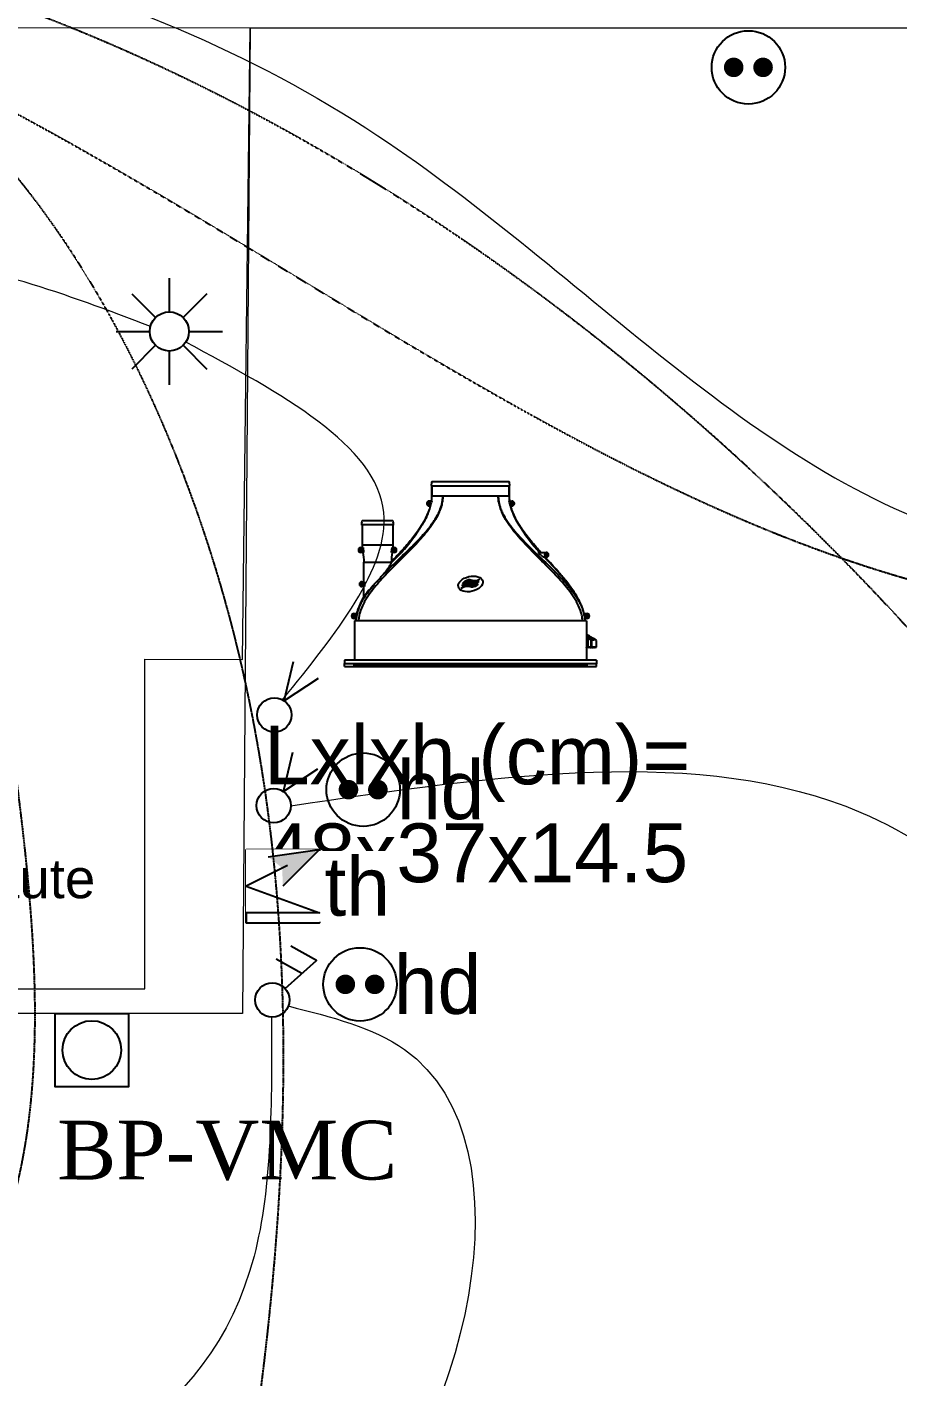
# Model space of a CAD drawing. Header units: millimetres. Extents: x 454430 to 532383, y -370512 to -310890.
# Drawn here: x 471486 to 473266, y -365059 to -362300 of the extents above; entities that cross this region are included whole.
import ezdxf
from ezdxf import colors
from ezdxf.entities.mleader import LeaderData, LeaderLine
from ezdxf.math import Vec2, Vec3

# ---------------------------------------------------------------- set-up
doc = ezdxf.new("R2010")
doc.units = ezdxf.units.MM
doc.set_wipeout_variables(frame=1)
doc.linetypes.add('prlm_ef', pattern=[0.165, 0.1, -0.065])
for name, color, linetype in [('_GAZELEC-EAU CHAUDE', 1, 'Continuous'), ('prlm-CHAUFF', 30, 'Continuous'), ('prlm-EAU-EF', 161, 'Continuous'), ('prlm-ELEC-CFA', 181, 'Continuous'), ('prlm-ELEC-CFO', 201, 'Continuous'), ('prlm-VMC', 93, 'Continuous')]:
    doc.layers.add(name, color=color, linetype=linetype)
doc.layers.add('_GAZELEC-RESERVATION', color=1, linetype='Continuous', lineweight=18)
doc.layers.add('_GAZELEC-RESERVATION 2', color=132, linetype='Continuous', lineweight=18)
doc.layers.add('prlm-xpoly', color=7, linetype='Continuous', plot=False)
doc.styles.add('prlm-elec-cfa', font='comic.ttf', dxfattribs={"height": 12})
doc.styles.add('prlm-elec-cfo', font='comic.ttf', dxfattribs={"height": 12})
doc.styles.add('prlm-vmc', font='pala.ttf', dxfattribs={"height": 14})
doc.styles.get("Standard").update_dxf_attribs({"font": 'arial.ttf'})

# ---------------------------------------------------------------- blocks, each defined once
blk = doc.blocks.new('xi.PC')
at = {"color": 0, "lineweight": 5}
blk.add_wipeout([(-7.5, -7.5), (7.5, -7.5), (7.5, 7.5), (-7.5, 7.5)], dxfattribs=at).dxf.layer = 'prlm-ELEC-CFO'
at = {"layer": 'prlm-ELEC-CFO', "color": 0, "linetype": 'ByBlock', "lineweight": 5, "const_width": 2}
for points in [[(-4, 0, 1), (-2, 0, 1)], [(2, 0, 1), (4, 0, 1)]]:
    blk.add_lwpolyline(points, format="xyb", close=True, dxfattribs=at)
at = {"layer": 'prlm-ELEC-CFO', "color": 0, "linetype": 'ByBlock', "lineweight": -2}
blk.add_circle((0, 0), 7.5, dxfattribs=at)
blk = doc.blocks.new('xi.PCHD')
at = {"color": 0, "lineweight": 5}
blk.add_wipeout([(-7.5, -7.5), (7.5, -7.5), (7.5, 7.5), (-7.5, 7.5)], dxfattribs=at).dxf.layer = 'prlm-ELEC-CFO'
at = {"layer": 'prlm-ELEC-CFO', "color": 0, "linetype": 'ByBlock', "lineweight": 5, "const_width": 2}
for points in [[(-4, 0, 1), (-2, 0, 1)], [(2, 0, 1), (4, 0, 1)]]:
    blk.add_lwpolyline(points, format="xyb", close=True, dxfattribs=at)
at = {"layer": 'prlm-ELEC-CFO', "color": 0, "linetype": 'ByBlock', "lineweight": -2}
blk.add_circle((0, 0), 7.5, dxfattribs=at)
blk = doc.blocks.new('xi.DA')
at = {"layer": 'prlm-ELEC-CFO', "color": 0}
for points in [[(0.61, -1.67), (7.04, 4.05), (1.81, 7.01)], [(4.05, 1.39), (-1.17, 4.34)]]:
    blk.add_lwpolyline(points, dxfattribs=at)
blk.add_circle((-2, -4), 3.5, dxfattribs=at)
blk = doc.blocks.new('xi.VV')
at = {"layer": 'prlm-ELEC-CFO', "color": 0}
blk.add_lwpolyline([(6.95, 3.42), (0.01, -1.13), (1.91, 6.95)], dxfattribs=at)
blk.add_circle((-2, -4), 3.5, dxfattribs=at)
blk = doc.blocks.new('xi.SPOT')
at = {"color": 0, "lineweight": 5}
blk.add_wipeout([(-4, 0), (-2.83, -2.83), (0, -4), (2.83, -2.83), (4, 0), (2.83, 2.83), (0, 4), (-2.83, 2.83)], dxfattribs=at).dxf.layer = 'prlm-ELEC-CFO'
at = {"layer": 'prlm-ELEC-CFO', "color": 0, "linetype": 'ByBlock', "lineweight": -2, "flags": 128}
for points in [[(0, 10.88), (0, 4)], [(-7.69, 7.69), (-2.83, 2.83)], [(7.69, 7.69), (2.83, 2.83)], [(-10.88, 0), (-4, 0)], [(4, 0), (10.88, 0)], [(-2.83, -2.83), (-7.69, -7.69)], [(0, -4), (0, -10.88)], [(2.83, -2.83), (7.69, -7.69)]]:
    blk.add_lwpolyline(points, dxfattribs=at)
at = {"layer": 'prlm-ELEC-CFO', "color": 0, "linetype": 'ByBlock', "lineweight": -2}
blk.add_circle((0, 0), 4, dxfattribs=at)
blk = doc.blocks.new('xi.twintop')
at = {"layer": 'prlm-CHAUFF', "ltscale": 50}
for p, q in [((-7.9, 36.5), (7.9, 36.5)), ((-8, 35.6), (8, 35.6)), ((-7.9, 35.6), (-7.9, 33.5)), ((-7.9, 33.5), (-7.9, 35.6)), ((-5.67, 33.5), (-7.9, 33.5)), ((5.67, 33.5), (-5.67, 33.5)), ((7.9, 33.5), (5.67, 33.5)), ((7.9, 35.6), (7.9, 33.5)), ((7.9, 33.5), (7.9, 35.6)), ((-8.61, 31.95), (-8.61, 32.05)), ((-8.61, 32.05), (-8.51, 32.05)), ((-8.51, 31.95), (-8.61, 31.95)), ((-8.51, 32.16), (-8.41, 32.16)), ((-8.51, 32.05), (-8.51, 32.16)), ((-8.51, 31.84), (-8.51, 31.95)), ((-8.41, 31.84), (-8.51, 31.84)), ((-7.9, 32.5), (-8.46, 32.5)), ((-8.46, 31.5), (-8.16, 31.5)), ((-8.41, 32.16), (-8.41, 32.05)), ((-8.41, 32.05), (-8.3, 32.05)), ((-8.3, 31.95), (-8.41, 31.95)), ((-8.41, 31.95), (-8.41, 31.84)), ((-8.3, 32.05), (-8.3, 31.95)), ((-8.16, 31.5), (-7.95, 32.18)), ((-7.9, 32.5), (-7.95, 32.18)), ((7.95, 32.18), (7.9, 32.5)), ((7.9, 32.5), (8.46, 32.5)), ((8.16, 31.5), (7.95, 32.18)), ((8.46, 31.5), (8.16, 31.5)), ((8.3, 31.95), (8.3, 32.05)), ((8.3, 32.05), (8.41, 32.05)), ((8.41, 31.95), (8.3, 31.95)), ((8.41, 32.16), (8.51, 32.16)), ((8.41, 32.05), (8.41, 32.16)), ((8.41, 31.84), (8.41, 31.95)), ((8.51, 31.84), (8.41, 31.84)), ((8.51, 32.16), (8.51, 32.05)), ((8.51, 32.05), (8.61, 32.05)), ((8.61, 31.95), (8.51, 31.95)), ((8.51, 31.95), (8.51, 31.84)), ((8.61, 32.05), (8.61, 31.95)), ((-15.75, 27.6), (-22.25, 27.6)), ((-22.15, 28.5), (-15.85, 28.5)), ((-22.15, 27.6), (-22.15, 23.5)), ((-22.15, 27.6), (-22.15, 23.5)), ((-15.85, 27.6), (-15.85, 23.5)), ((-15.85, 27.6), (-15.85, 23.5)), ((-9.41, 28.48), (-9.41, 28.48)), ((9.12, 29.02), (9.09, 29.02)), ((9.41, 28.48), (9.38, 28.48)), ((-22.56, 22.55), (-22.45, 22.55)), ((-22.56, 22.45), (-22.56, 22.55)), ((-22.45, 22.45), (-22.56, 22.45)), ((-22.45, 22.66), (-22.35, 22.66)), ((-22.45, 22.55), (-22.45, 22.66)), ((-22.45, 22.34), (-22.45, 22.45)), ((-22.35, 22.34), (-22.45, 22.34)), ((-22.4, 23), (-21.97, 23)), ((-22.35, 22.66), (-22.35, 22.55)), ((-22.35, 22.55), (-22.24, 22.55)), ((-22.24, 22.45), (-22.35, 22.45)), ((-22.35, 22.45), (-22.35, 22.34)), ((-22.24, 22.55), (-22.24, 22.45)), ((-15.85, 23.5), (-22.15, 23.5)), ((-21.97, 23), (-21.85, 22.06)), ((-16.15, 22.06), (-16.03, 23)), ((-16.03, 23), (-15.6, 23)), ((-15.76, 22.45), (-15.76, 22.55)), ((-15.76, 22.55), (-15.65, 22.55)), ((-15.65, 22.45), (-15.76, 22.45)), ((-15.65, 22.66), (-15.55, 22.66)), ((-15.65, 22.55), (-15.65, 22.66)), ((-15.65, 22.34), (-15.65, 22.45)), ((-15.55, 22.34), (-15.65, 22.34)), ((-15.55, 22.66), (-15.55, 22.55)), ((-15.55, 22.55), (-15.44, 22.55)), ((-15.55, 22.45), (-15.55, 22.34)), ((-15.44, 22.45), (-15.55, 22.45)), ((-15.44, 22.55), (-15.44, 22.45)), ((-21.85, 22), (-22.4, 22)), ((-21.85, 22.06), (-21.85, 22)), ((-21.8, 20), (-16.2, 20)), ((-21.8, 16), (-21.8, 20)), ((-21.8, 16), (-21.8, 20)), ((-16.2, 19.84), (-14.13, 22)), ((-14.13, 22), (-16.2, 19.84)), ((-16.2, 19.84), (-16.2, 20)), ((-16.2, 19.84), (-16.2, 20)), ((-16.15, 22), (-16.15, 22.06)), ((-15.6, 22), (-16.15, 22)), ((14.83, 21), (13.83, 22)), ((13.83, 22), (15.44, 22)), ((15.44, 21), (14.83, 21)), ((15.28, 21.45), (15.28, 21.55)), ((15.28, 21.55), (15.39, 21.55)), ((15.39, 21.45), (15.28, 21.45)), ((15.39, 21.66), (15.49, 21.66)), ((15.39, 21.55), (15.39, 21.66)), ((15.39, 21.34), (15.39, 21.45)), ((15.49, 21.34), (15.39, 21.34)), ((15.49, 21.66), (15.49, 21.55)), ((15.49, 21.55), (15.6, 21.55)), ((15.49, 21.45), (15.49, 21.34)), ((15.6, 21.45), (15.49, 21.45)), ((15.6, 21.55), (15.6, 21.45)), ((-22.36, 15.45), (-22.36, 15.55)), ((-22.36, 15.55), (-22.25, 15.55)), ((-22.25, 15.45), (-22.36, 15.45)), ((-22.25, 15.66), (-22.15, 15.66)), ((-22.25, 15.55), (-22.25, 15.66)), ((-22.25, 15.34), (-22.25, 15.45)), ((-22.15, 15.34), (-22.25, 15.34)), ((-22.2, 16), (-21.65, 16)), ((-21.65, 15), (-22.2, 15)), ((-22.15, 15.66), (-22.15, 15.55)), ((-22.15, 15.55), (-22.04, 15.55)), ((-22.15, 15.45), (-22.15, 15.34)), ((-22.04, 15.45), (-22.15, 15.45)), ((-22.04, 15.55), (-22.04, 15.45)), ((-21.8, 12.88), (-21.8, 15)), ((-21.8, 12.88), (-21.8, 15)), ((-21.65, 16), (-21.65, 15)), ((-23.96, 8.95), (-23.96, 9.05)), ((-23.96, 9.05), (-23.85, 9.05)), ((-23.85, 8.95), (-23.96, 8.95)), ((-23.85, 9.16), (-23.75, 9.16)), ((-23.85, 9.05), (-23.85, 9.16)), ((-23.85, 8.84), (-23.85, 8.95)), ((-23.75, 8.84), (-23.85, 8.84)), ((-23.8, 9.5), (-23.19, 9.5)), ((-23.36, 8.5), (-23.8, 8.5)), ((-23.75, 9.16), (-23.75, 9.05)), ((-23.75, 9.05), (-23.64, 9.05)), ((-23.75, 8.95), (-23.75, 8.84)), ((-23.64, 8.95), (-23.75, 8.95)), ((-23.64, 9.05), (-23.64, 8.95)), ((-23.36, 8.42), (-23.36, 8.5)), ((23.19, 9.5), (23.8, 9.5)), ((23.36, 8.42), (23.36, 8.5)), ((23.8, 8.5), (23.36, 8.5)), ((23.64, 8.95), (23.64, 9.05)), ((23.64, 9.05), (23.75, 9.05)), ((23.75, 8.95), (23.64, 8.95)), ((23.75, 9.16), (23.85, 9.16)), ((23.75, 9.05), (23.75, 9.16)), ((23.75, 8.84), (23.75, 8.95)), ((23.85, 8.84), (23.75, 8.84)), ((23.85, 9.16), (23.85, 9.05)), ((23.85, 9.05), (23.96, 9.05)), ((23.85, 8.95), (23.85, 8.84)), ((23.96, 8.95), (23.85, 8.95)), ((23.96, 9.05), (23.96, 8.95)), ((23.7, 8), (-23.7, 8)), ((-23.7, 8), (-23.7, 0)), ((23.7, 8), (23.7, 0)), ((24.18, 4.47), (23.7, 4.81)), ((24.06, 4.42), (23.7, 4.66)), ((24.06, 2.6), (24.06, 4.42)), ((24.64, 4.04), (24.06, 4.42)), ((24.2, 4.46), (24.18, 4.47)), ((24.54, 4.24), (24.2, 4.46)), ((24.35, 4.85), (24.33, 4.89)), ((24.35, 4.36), (24.35, 4.85)), ((24.35, 4.85), (24.36, 4.85)), ((24.41, 4.79), (24.43, 4.83)), ((24.41, 4.79), (24.41, 4.32)), ((25.01, 4.43), (24.41, 4.79)), ((24.43, 4.83), (25.04, 4.47)), ((24.64, 4.04), (24.72, 4.01)), ((24.64, 2.6), (24.64, 4.04)), ((24.72, 4.01), (24.72, 2.65)), ((25.04, 4.47), (25.01, 4.43)), ((25.01, 4.25), (25.01, 4.43)), ((25.02, 4.42), (25.01, 4.43)), ((25.06, 4.46), (25.02, 4.42)), ((25.02, 4.42), (25.02, 4.25)), ((25.28, 4.25), (25.02, 4.42)), ((25.04, 4.47), (25.06, 4.46)), ((25.06, 4.46), (25.39, 4.24)), ((25.71, 2.65), (25.71, 4.01)), ((-25.75, 0), (-25.75, -0.73)), ((25.75, 0), (-25.75, 0)), ((23.7, 2.6), (24.06, 2.6)), ((23.7, 2.57), (23.73, 2.6)), ((23.79, 2.6), (23.88, 2.51)), ((23.88, 2.51), (23.97, 2.6)), ((24.04, 2.6), (24.13, 2.51)), ((24.64, 2.6), (24.06, 2.6)), ((24.13, 2.51), (24.22, 2.6)), ((24.18, 2.56), (24.24, 2.51)), ((24.24, 2.51), (24.3, 2.58)), ((24.28, 2.6), (24.37, 2.51)), ((24.37, 2.51), (24.46, 2.6)), ((24.42, 2.57), (24.48, 2.51)), ((24.48, 2.51), (24.56, 2.58)), ((24.54, 2.6), (24.63, 2.51)), ((24.63, 2.51), (24.72, 2.6)), ((24.72, 2.65), (24.64, 2.6)), ((24.64, 2.6), (24.64, 2.6)), ((25.66, 2.6), (24.64, 2.6)), ((24.7, 2.58), (24.77, 2.51)), ((24.72, 2.65), (25.71, 2.65)), ((24.73, 2.6), (24.82, 2.51)), ((24.77, 2.51), (24.79, 2.53)), ((24.82, 2.51), (24.91, 2.6)), ((24.9, 2.59), (24.98, 2.51)), ((24.98, 2.51), (25.07, 2.6)), ((25.02, 2.54), (25.05, 2.51)), ((25.05, 2.51), (25.09, 2.55)), ((25.06, 2.58), (25.13, 2.51)), ((25.13, 2.51), (25.22, 2.6)), ((25.19, 2.57), (25.25, 2.51)), ((25.25, 2.51), (25.34, 2.6)), ((25.27, 2.53), (25.29, 2.51)), ((25.29, 2.51), (25.32, 2.54)), ((25.31, 2.56), (25.36, 2.51)), ((25.36, 2.51), (25.45, 2.6)), ((25.4, 2.55), (25.44, 2.51)), ((25.44, 2.51), (25.53, 2.6)), ((25.48, 2.54), (25.51, 2.51)), ((25.51, 2.51), (25.6, 2.6)), ((25.53, 2.53), (25.55, 2.51)), ((25.55, 2.51), (25.64, 2.6)), ((25.71, 2.65), (25.66, 2.6)), ((25.66, 2.6), (25.66, 2.6)), ((25.75, 0), (25.75, -0.73)), ((-25.75, -0.81), (-25.75, -0.73)), ((-25.75, -0.73), (25.75, -0.73)), ((-25.75, -1.3), (-25.75, -0.81)), ((25.75, -0.81), (-25.75, -0.81)), ((-25.75, -1.3), (25.75, -1.3)), ((23.75, -0.99), (-23.75, -0.99)), ((-23.75, -1.06), (-23.75, -0.99)), ((-23.55, -0.99), (-23.75, -1.06)), ((-23.75, -1.06), (23.75, -1.06)), ((23.75, -1.11), (-23.75, -1.11)), ((-23.75, -1.16), (-23.75, -1.11)), ((-23.59, -1.11), (-23.75, -1.16)), ((-23.75, -1.16), (23.75, -1.16)), ((23.75, -1.2), (-23.75, -1.2)), ((-23.75, -1.23), (-23.75, -1.2)), ((-23.64, -1.2), (-23.75, -1.23)), ((-23.75, -1.23), (23.75, -1.23)), ((23.75, -1.26), (-23.75, -1.26)), ((-23.75, -1.28), (-23.75, -1.26)), ((-23.68, -1.26), (-23.75, -1.28)), ((-23.75, -1.28), (23.75, -1.28)), ((23.75, -1.29), (-23.75, -1.29)), ((-23.75, -1.3), (-23.75, -1.29)), ((-23.73, -1.29), (-23.75, -1.3)), ((-23.75, -1.3), (23.75, -1.3)), ((23.75, -1.06), (23.55, -0.99)), ((23.75, -1.16), (23.59, -1.11)), ((23.75, -1.23), (23.64, -1.2)), ((23.75, -1.28), (23.68, -1.26)), ((23.75, -1.3), (23.73, -1.29)), ((23.75, -0.99), (23.75, -1.06)), ((23.75, -1.11), (23.75, -1.16)), ((23.75, -1.2), (23.75, -1.23)), ((23.75, -1.26), (23.75, -1.28)), ((23.75, -1.29), (23.75, -1.3)), ((25.75, -0.73), (25.75, -0.81)), ((25.75, -1.3), (25.75, -0.81))]:
    blk.add_line(p, q, dxfattribs=at)
for centre, radius in [((-8.46, 32), 0.3), ((-8.46, 32), 0.25), ((8.46, 32), 0.3), ((8.46, 32), 0.25), ((-22.4, 22.5), 0.3), ((-22.4, 22.5), 0.25), ((-15.6, 22.5), 0.3), ((-15.6, 22.5), 0.25), ((15.44, 21.5), 0.3), ((15.44, 21.5), 0.25), ((-22.2, 15.5), 0.3), ((-22.2, 15.5), 0.25), ((-23.8, 9), 0.3), ((-23.8, 9), 0.25), ((23.8, 9), 0.3), ((23.8, 9), 0.25)]:
    blk.add_circle(centre, radius, dxfattribs=at)
for centre, radius, start, end in [((-6.01, 35.83), 2, 160.5755, 186.7441), ((-6.01, 35.83), 2, 160.5755, 186.7441), ((6.01, 35.83), 2, 353.2559, 19.4245), ((6.01, 35.83), 2, 353.2559, 19.4245), ((-15.67, 33.51), 7.77, 352.5456, 359.9423), ((-15.72, 33.51), 7.82, 352.5763, 359.9264), ((-15.07, 33.49), 7.17, 353.9053, 0.1157), ((15.11, 33.49), 7.25, 179.9215, 187.8382), ((15.67, 33.51), 7.77, 180.0577, 187.4544), ((15.72, 33.51), 7.82, 180.0736, 187.4237), ((-19.51, 34.47), 11.74, 332.3321, 345.441), ((-19.16, 34.32), 11.35, 332.1374, 345.6929), ((-8.46, 32), 0.5, 90, 270), ((-15.07, 33.49), 7.17, 352.0923, 353.5448), ((21.1, 34.98), 13.43, 192.9954, 216.0824), ((19.16, 34.32), 11.35, 194.4106, 207.8626), ((8.46, 32), 0.5, 270, 90), ((-20.26, 27.83), 2, 160.5755, 186.7441), ((-20.26, 27.83), 2, 160.5755, 186.7441), ((-17.74, 27.83), 2, 353.2559, 19.4245), ((-17.74, 27.83), 2, 353.2559, 19.4245), ((-43.13, 48.06), 39, 319.3887, 329.86), ((-43.13, 48.06), 39, 319.3887, 329.8601), ((-26.92, 38.17), 20.01, 331.0483, 332.7983), ((-26.92, 38.17), 20.01, 331.0482, 332.7982), ((26.92, 38.17), 20.01, 207.2018, 208.9518), ((43.13, 48.06), 39, 210.1399, 220.6113), ((43.13, 48.06), 39, 212.5506, 220.6113), ((-22.4, 22.5), 0.5, 90, 270), ((-15.6, 22.5), 0.5, 270, 90), ((-22.51, 30.1), 11.66, 315.9701, 320.4245), ((-22.76, 30.33), 11.99, 316.0326, 320.3619), ((22.51, 30.1), 11.66, 219.5755, 224.0299), ((22.76, 30.33), 11.99, 219.6381, 223.9674), ((15.44, 21.5), 0.5, 270, 90), ((-44.74, 40.05), 35.1, 315.7111, 319.5265), ((-22.2, 15.5), 0.5, 90, 270), ((-2.48, -0.77), 23.65, 136.4099, 144.7501), ((-23.8, 9), 0.5, 90, 270), ((-11.41, 6.64), 12.12, 163.7263, 166.3852), ((23.8, 9), 0.5, 270, 90), ((17.64, -7.23), 13.85, 61.9182, 64.0515), ((17.76, -6.88), 13.43, 62.115, 63.7632), ((18.29, -6.04), 12.5, 61.3177, 61.5903), ((24.75, 5.45), 0.703, 233.033, 242.9325), ((24.72, 5.11), 0.448, 214.6713, 225.4982), ((25.88, 4.92), 0.836, 234.1326, 239.2425), ((18.29, -6.04), 12.5, 53.7494, 55.0637)]:
    blk.add_arc(centre, radius, start, end, dxfattribs=at)
blk.add_ellipse((0, 15.55), major_axis=(2.49, 0.57), ratio=0.600775, dxfattribs=at)
for points, knots in [([(-5.67, 33.5), (-5.67, 33.33), (-5.68, 33.16), (-5.7, 32.82), (-5.72, 32.65), (-5.8, 32.15), (-5.87, 31.82), (-6.05, 31.16), (-6.16, 30.84), (-6.41, 30.21), (-6.55, 29.9), (-7, 29), (-7.34, 28.43), (-8.08, 27.34), (-8.47, 26.81), (-9.69, 25.27), (-10.57, 24.3), (-12.38, 22.39), (-13.32, 21.46), (-15.19, 19.6), (-16.12, 18.67), (-17.95, 16.77), (-18.84, 15.8), (-20.08, 14.27), (-20.47, 13.75), (-21.03, 12.94), (-21.21, 12.66), (-21.55, 12.09), (-21.72, 11.8), (-22.17, 10.91), (-22.43, 10.31), (-22.7, 9.36), (-22.77, 9.03), (-22.86, 8.47), (-22.88, 8.24), (-22.89, 8)], [0, 0, 0, 0, 0.015625, 0.015625, 0.03125, 0.03125, 0.0625, 0.0625, 0.09375, 0.09375, 0.125, 0.125, 0.1875, 0.1875, 0.25, 0.25, 0.375, 0.375, 0.5, 0.5, 0.625, 0.625, 0.75, 0.75, 0.8125, 0.8125, 0.84375, 0.84375, 0.875, 0.875, 0.9375, 0.9375, 0.96875, 0.96875, 0.9907189, 0.9907189, 0.9907189, 0.9907189]), ([(-18.04, 17.26), (-16.85, 18.51), (-15.59, 19.7), (-13.1, 22.1), (-11.85, 23.3), (-10.07, 25.17), (-9.49, 25.81), (-8.39, 27.13), (-7.87, 27.82), (-7.16, 28.91), (-6.93, 29.29), (-6.52, 30.07), (-6.33, 30.48), (-6.02, 31.31), (-5.89, 31.74), (-5.76, 32.39), (-5.73, 32.61), (-5.69, 32.95), (-5.69, 33.06), (-5.67, 33.28), (-5.67, 33.39), (-5.67, 33.5)], [0, 0, 0, 0, 0.25, 0.25, 0.5, 0.5, 0.625, 0.625, 0.75, 0.75, 0.8125, 0.8125, 0.875, 0.875, 0.9375, 0.9375, 0.96875, 0.96875, 0.984375, 0.984375, 1, 1, 1, 1]), ([(5.67, 33.5), (5.67, 33.33), (5.68, 33.16), (5.71, 32.81), (5.73, 32.64), (5.81, 32.14), (5.88, 31.8), (6.08, 31.14), (6.2, 30.82), (6.47, 30.19), (6.62, 29.88), (7.1, 28.98), (7.46, 28.42), (8.23, 27.34), (8.65, 26.82), (9.93, 25.3), (10.84, 24.34), (12.72, 22.46), (13.69, 21.54), (15.61, 19.69), (16.57, 18.77), (18.43, 16.87), (19.34, 15.9), (20.59, 14.36), (20.99, 13.83), (21.55, 13), (21.73, 12.72), (22.07, 12.15), (22.24, 11.85), (22.69, 10.95), (22.94, 10.33), (23.21, 9.37), (23.28, 9.05), (23.36, 8.48), (23.38, 8.24), (23.39, 8)], [0, 0, 0, 0, 0.015625, 0.015625, 0.03125, 0.03125, 0.0625, 0.0625, 0.09375, 0.09375, 0.125, 0.125, 0.1875, 0.1875, 0.25, 0.25, 0.375, 0.375, 0.5, 0.5, 0.625, 0.625, 0.75, 0.75, 0.8125, 0.8125, 0.84375, 0.84375, 0.875, 0.875, 0.9375, 0.9375, 0.96875, 0.96875, 0.9908046, 0.9908046, 0.9908046, 0.9908046]), ([(22.89, 8), (22.88, 8.24), (22.86, 8.47), (22.77, 9.03), (22.7, 9.36), (22.43, 10.31), (22.17, 10.91), (21.72, 11.8), (21.55, 12.09), (21.21, 12.66), (21.03, 12.94), (20.47, 13.75), (20.08, 14.27), (18.84, 15.8), (17.95, 16.77), (16.12, 18.67), (15.18, 19.6), (13.32, 21.46), (12.38, 22.39), (10.57, 24.3), (9.69, 25.27), (8.47, 26.81), (8.08, 27.34), (7.34, 28.43), (7, 29), (6.55, 29.9), (6.41, 30.21), (6.16, 30.84), (6.05, 31.16), (5.87, 31.82), (5.79, 32.15), (5.72, 32.65), (5.7, 32.82), (5.68, 33.16), (5.67, 33.33), (5.67, 33.5)], [0.0092808, 0.0092808, 0.0092808, 0.0092808, 0.03125, 0.03125, 0.0625, 0.0625, 0.125, 0.125, 0.15625, 0.15625, 0.1875, 0.1875, 0.25, 0.25, 0.375, 0.375, 0.5, 0.5, 0.625, 0.625, 0.75, 0.75, 0.8125, 0.8125, 0.875, 0.875, 0.90625, 0.90625, 0.9375, 0.9375, 0.96875, 0.96875, 0.984375, 0.984375, 1, 1, 1, 1]), ([(-8.9, 29.46), (-9.06, 29.12), (-9.43, 28.41), (-10.08, 27.35), (-10.83, 26.27), (-11.65, 25.18), (-12.54, 24.1), (-13.65, 22.81), (-14.86, 21.46), (-15.81, 20.43), (-16.2, 20)], [0.1568082, 0.1568082, 0.1568082, 0.1568082, 0.2305418, 0.3149874, 0.4025619, 0.4929385, 0.5856877, 0.6803551, 0.8317746, 0.9509578, 0.9509578, 0.9509578, 0.9509578]), ([(14.38, 22), (14.06, 22.36), (13.37, 23.14), (12.33, 24.35), (11.38, 25.54), (10.58, 26.62), (9.93, 27.59), (9.37, 28.52), (9.05, 29.15), (8.91, 29.44)], [0.5730592, 0.5730592, 0.5730592, 0.5730592, 0.626259, 0.6884084, 0.7489718, 0.7930827, 0.8358988, 0.8773199, 0.9123747, 0.9123747, 0.9123747, 0.9123747]), ([(-18.04, 17.26), (-17.81, 17.52), (-17.58, 17.79), (-17.17, 18.3), (-16.98, 18.55), (-16.64, 19.03), (-16.49, 19.25), (-16.32, 19.53), (-16.28, 19.62), (-16.22, 19.76), (-16.2, 19.81), (-16.2, 19.84)], [0, 0, 0, 0, 0.25, 0.25, 0.5, 0.5, 0.75, 0.75, 0.875, 0.875, 1, 1, 1, 1]), ([(23.19, 9.5), (23.12, 9.79), (23.04, 10.07), (22.86, 10.64), (22.75, 10.92), (22.41, 11.74), (22.14, 12.27), (21.56, 13.3), (21.24, 13.8), (20.57, 14.77), (20.21, 15.25), (19.11, 16.65), (18.33, 17.54), (16.73, 19.29), (15.91, 20.15), (15.09, 21)], [0, 0, 0, 0, 0.0625, 0.0625, 0.125, 0.125, 0.25, 0.25, 0.375, 0.375, 0.5, 0.5, 0.75, 0.75, 1, 1, 1, 1]), ([(21.4, 13.55), (21.3, 13.71), (20.98, 14.2), (20.41, 15.02), (19.67, 15.99), (18.88, 16.96), (17.95, 18.04), (16.9, 19.22), (15.98, 20.24), (15.44, 20.84), (15.29, 21)], [0.1694223, 0.1694223, 0.1694223, 0.1694223, 0.1906001, 0.2339285, 0.2787061, 0.3247019, 0.3716424, 0.4351709, 0.4991397, 0.523565, 0.523565, 0.523565, 0.523565]), ([(-23.39, 8), (-23.38, 8.28), (-23.35, 8.55), (-23.25, 9.19), (-23.16, 9.55), (-22.84, 10.61), (-22.54, 11.29), (-21.83, 12.6), (-21.42, 13.22), (-20.56, 14.41), (-20.09, 14.98), (-19.62, 15.54)], [0.0331631, 0.0331631, 0.0331631, 0.0331631, 0.125, 0.125, 0.25, 0.25, 0.5, 0.5, 0.75, 0.75, 1, 1, 1, 1]), ([(-1.94, 14.63), (-1.21, 15.35), (-0.84, 15.44), (-0.45, 15.4), (0.16, 15.33), (0.81, 14.93), (1.54, 15.51)], [0, 0, 0, 0, 0.389075, 0.389075, 0.389075, 1, 1, 1, 1]), ([(-1.63, 15.67), (-0.9, 16.39), (-0.53, 16.49), (-0.14, 16.44), (0.47, 16.38), (1.12, 15.98), (1.85, 16.55)], [0, 0, 0, 0, 0.389075, 0.389075, 0.389075, 1, 1, 1, 1]), ([(-23.19, 9.5), (-23.12, 9.8), (-23.04, 10.09), (-22.9, 10.53), (-22.84, 10.67), (-22.74, 10.96), (-22.68, 11.1), (-22.5, 11.53), (-22.37, 11.8), (-22.1, 12.35), (-21.95, 12.61), (-21.8, 12.88)], [0, 0, 0, 0, 0.25, 0.25, 0.375, 0.375, 0.5, 0.5, 0.75, 0.75, 1, 1, 1, 1]), ([(-21.8, 12.88), (-21.96, 12.6), (-22.11, 12.32), (-22.4, 11.74), (-22.54, 11.45), (-22.78, 10.85), (-22.89, 10.55), (-23.01, 10.17), (-23.03, 10.1), (-23.05, 10.03)], [0, 0, 0, 0, 0.25, 0.25, 0.5, 0.5, 0.75, 0.75, 0.8062429, 0.8062429, 0.8062429, 0.8062429]), ([(24.24, 4.96), (24.23, 4.96), (24.23, 4.96), (24.22, 4.97), (24.2, 4.97), (24.19, 4.97), (24.18, 4.98), (24.16, 4.98), (24.15, 4.98), (24.13, 4.99), (24.11, 4.99), (24.09, 4.99), (24.08, 4.99), (24.05, 4.99), (24.02, 4.99), (23.98, 4.99), (23.93, 4.98), (23.89, 4.98), (23.84, 4.97), (23.78, 4.96), (23.74, 4.95), (23.71, 4.95), (23.7, 4.94)], [0.1059402, 0.1059402, 0.1059402, 0.1059402, 0.1359504, 0.1694868, 0.202886, 0.2361704, 0.2693627, 0.3024859, 0.3355633, 0.3686184, 0.401675, 0.434757, 0.4678887, 0.5010941, 0.5629781, 0.6246926, 0.6863942, 0.7482374, 0.8103737, 0.8729511, 0.9361135, 0.9654522, 0.9654522, 0.9654522, 0.9654522]), ([(23.7, 4.91), (23.71, 4.91), (23.72, 4.91), (23.74, 4.92), (23.78, 4.92), (23.81, 4.93), (23.83, 4.93), (23.86, 4.94), (23.89, 4.94), (23.92, 4.95), (23.94, 4.95), (23.97, 4.95), (23.99, 4.96), (24.02, 4.96), (24.04, 4.96), (24.06, 4.96), (24.08, 4.96), (24.11, 4.96), (24.14, 4.96), (24.18, 4.96), (24.21, 4.95), (24.24, 4.95), (24.26, 4.94), (24.28, 4.93), (24.3, 4.92), (24.32, 4.91), (24.33, 4.9), (24.33, 4.89)], [0.053874, 0.053874, 0.053874, 0.053874, 0.0607104, 0.0907643, 0.1206402, 0.1503557, 0.1799287, 0.2093776, 0.238721, 0.2679778, 0.2971672, 0.3263086, 0.3554219, 0.3845269, 0.4136437, 0.4427926, 0.4719939, 0.5012681, 0.5562327, 0.6110034, 0.6657154, 0.7205017, 0.7754929, 0.8308166, 0.8865967, 0.9429527, 1, 1, 1, 1]), ([(24.35, 4.85), (24.35, 4.86), (24.35, 4.86), (24.34, 4.87), (24.33, 4.88), (24.32, 4.88), (24.31, 4.89), (24.3, 4.89), (24.29, 4.9), (24.28, 4.9), (24.26, 4.91), (24.25, 4.91), (24.23, 4.91), (24.22, 4.92), (24.2, 4.92), (24.18, 4.92), (24.17, 4.92), (24.15, 4.92), (24.12, 4.92), (24.09, 4.92), (24.05, 4.92), (24, 4.92), (23.95, 4.91), (23.9, 4.9), (23.85, 4.89), (23.79, 4.88), (23.74, 4.87), (23.71, 4.86), (23.7, 4.86)], [0, 0, 0, 0, 0.0300773, 0.0600539, 0.0899314, 0.1197114, 0.1493956, 0.1789856, 0.2084831, 0.2378898, 0.2672073, 0.2964374, 0.3255817, 0.3546421, 0.3836203, 0.4125181, 0.4413372, 0.4700795, 0.4987468, 0.5532579, 0.6080368, 0.6630958, 0.7184471, 0.7741027, 0.8300742, 0.8863734, 0.9430116, 0.9677174, 0.9677174, 0.9677174, 0.9677174]), ([(24.65, 4.2), (24.65, 4.2), (24.64, 4.2), (24.64, 4.2), (24.63, 4.2), (24.63, 4.2), (24.62, 4.2), (24.61, 4.21), (24.6, 4.21), (24.59, 4.21), (24.58, 4.22), (24.55, 4.23), (24.54, 4.24), (24.54, 4.24)], [0, 0, 0, 0, 0.061789, 0.122374, 0.182441, 0.242697, 0.303842, 0.366548, 0.43144, 0.49908, 0.668346, 0.832646, 1, 1, 1, 1]), ([(25.45, 4.21), (25.44, 4.21), (25.44, 4.22), (25.43, 4.22), (25.41, 4.23), (25.4, 4.23), (25.39, 4.24), (25.37, 4.24), (25.36, 4.25), (25.34, 4.25), (25.32, 4.25), (25.3, 4.26), (25.29, 4.26), (25.27, 4.26), (25.24, 4.26), (25.22, 4.26), (25.2, 4.26), (25.17, 4.26), (25.13, 4.26), (25.08, 4.26), (25.03, 4.26), (24.97, 4.25), (24.91, 4.24), (24.85, 4.24), (24.79, 4.23), (24.72, 4.21), (24.67, 4.21), (24.65, 4.2)], [0.0304712, 0.0304712, 0.0304712, 0.0304712, 0.0599457, 0.0897682, 0.1195016, 0.1491541, 0.1787343, 0.2082505, 0.2377114, 0.2671256, 0.2965018, 0.3258487, 0.355175, 0.3844897, 0.4138015, 0.4431194, 0.4724522, 0.5018089, 0.5568669, 0.611863, 0.6668562, 0.7219052, 0.7770682, 0.8324028, 0.8879658, 0.9438132, 1, 1, 1, 1]), ([(25.71, 4.01), (25.69, 4.04), (25.65, 4.06), (25.55, 4.09), (25.48, 4.1), (25.35, 4.1), (25.31, 4.1), (25.21, 4.09), (25.16, 4.09), (24.98, 4.06), (24.86, 4.04), (24.72, 4.01)], [0, 0, 0, 0, 0.25, 0.25, 0.5, 0.5, 0.625, 0.625, 0.75, 0.75, 1, 1, 1, 1])]:
    blk.add_open_spline(points, degree=3, knots=knots, dxfattribs=at)
for points in [[(-22.15, 23.5), (-22.15, 23.33), (-22.14, 23.17), (-22.13, 23)], [(-22.15, 23.5), (-22.15, 23.33), (-22.14, 23.17), (-22.13, 23)], [(-15.85, 23.5), (-15.85, 23.33), (-15.86, 23.17), (-15.87, 23)], [(-15.85, 23.5), (-15.85, 23.33), (-15.86, 23.17), (-15.87, 23)], [(-22.01, 22), (-21.91, 21.33), (-21.8, 20.67), (-21.8, 20)], [(-22.01, 22), (-21.91, 21.33), (-21.8, 20.67), (-21.8, 20)], [(-15.99, 22), (-16.09, 21.33), (-16.2, 20.67), (-16.2, 20)], [(-15.99, 22), (-16.09, 21.33), (-16.2, 20.67), (-16.2, 20)], [(-0.55, 15.04), (-0.94, 15.09), (-1.32, 14.99), (-1.94, 14.63)], [(-1.78, 15.16), (-1.06, 15.88), (-0.68, 15.97), (-0.29, 15.93)], [(-0.39, 15.58), (-0.78, 15.62), (-1.16, 15.52), (-1.78, 15.16)], [(-0.23, 16.09), (-0.63, 16.13), (-1.01, 16.03), (-1.63, 15.67)], [(1.54, 15.51), (0.72, 14.57), (0.07, 14.98), (-0.55, 15.04)], [(1.7, 16.04), (0.88, 15.1), (0.23, 15.51), (-0.39, 15.58)], [(-0.29, 15.93), (0.32, 15.87), (0.96, 15.47), (1.7, 16.04)], [(1.85, 16.55), (1.03, 15.62), (0.38, 16.02), (-0.23, 16.09)], [(-23.19, 9.5), (-23.26, 9.17), (-23.32, 8.84), (-23.36, 8.5)], [(23.36, 8.5), (23.32, 8.84), (23.26, 9.17), (23.19, 9.5)]]:
    blk.add_open_spline(points, degree=3, dxfattribs=at)
at = {"layer": 'prlm-CHAUFF', "ltscale": 50, "insert": (-42.19, -13.41), "char_height": 12, "width": 139.7925, "attachment_point": 1}
blk.add_mtext('Lxlxh (cm)= 48x37x14.5', dxfattribs=at)
blk = doc.blocks.new('xi.bp-vmc-cui')
at = {"layer": 'prlm-VMC', "color": 0, "linetype": 'ByBlock', "lineweight": -2, "flags": 128}
blk.add_lwpolyline([(-7.5, 7.5), (7.5, 7.5), (7.5, -7.5), (-7.5, -7.5)], close=True, dxfattribs=at)
at = {"layer": 'prlm-VMC', "color": 0, "linetype": 'ByBlock', "lineweight": -2}
blk.add_circle((0, 0), 6, dxfattribs=at)
blk = doc.blocks.new('xi.th-ch')
at = {"layer": 'prlm-CHAUFF', "color": 0, "linetype": 'ByBlock', "lineweight": -2, "flags": 128}
blk.add_lwpolyline([(-7.5, 7.5), (7.5, 7.5), (7.5, -7.5), (-7.5, -7.5)], close=True, dxfattribs=at)
at = {"layer": 'prlm-CHAUFF', "color": 0}
blk.add_lwpolyline([(-7.5, -7.5), (7.5, 7.5)], dxfattribs=at)
blk = doc.blocks.new('xi.TH')
at = {"color": 0, "lineweight": 5}
blk.add_wipeout([(-7.5, -7.5), (7.5, -7.5), (7.5, 7.5), (-7.5, 7.5)], dxfattribs=at).dxf.layer = 'prlm-ELEC-CFA'
at = {"layer": 'prlm-ELEC-CFA', "lineweight": 5}
blk.add_hatch(color=0, dxfattribs=at).paths.add_polyline_path([(-3, 6), (-0.1, 3.7), (0, 0), (7.5, 7.5)])
at = {"layer": 'prlm-ELEC-CFA', "color": 0}
for points in [[(-3, 6), (7.5, 7.5), (0, 0)], [(0.95, 4.23), (-7.5, 0), (7.5, -5.5), (-7.5, -5.5), (-7.5, -7.5), (7.5, -7.5)]]:
    blk.add_lwpolyline(points, dxfattribs=at)

msp = doc.modelspace()

# ---------------------------------------------------------------- linework, layer by layer
at = {"layer": '_GAZELEC-EAU CHAUDE', "linetype": 'prlm_ef'}
msp.add_spline([(470227.8, -362067.4), (470579.9, -362113.2), (471087.1, -362396.1), (471406.9, -363425.8), (471309.9, -364997.8), (470508.5, -365424.4), (470057.6, -365455), (469577.7, -365424.8)], degree=3, dxfattribs=at)
at = {"layer": 'prlm-ELEC-CFO', "lineweight": 13}
for points in [[(471738.5, -362911.5), (471221.3, -362771.8), (470580.7, -362902.8)], [(472008.5, -363674.9), (472215.2, -363292.1), (471810.6, -362943.8)], [(471985.8, -364323.4), (471950.2, -364811.9), (469675.4, -365400.5)]]:
    msp.add_spline(points, degree=3, dxfattribs=at)
at = {"layer": 'prlm-xpoly', "lineweight": 0}
for points in [[(470076, -364265.8), (471726.9, -364265.8), (471726.9, -363591.7), (471926.3, -363592.2), (471942.3, -362302.1), (469426.9, -362299.6), (469426.9, -363595.3), (470076.1, -363595.8)], [(469527, -364316.1), (469526.9, -367438.1), (476261.6, -367438.1), (476261.6, -363762.1), (476261.6, -363762.1), (476261.6, -363502.1), (475361.6, -363502.1), (475361.6, -363202.1), (473969.3, -363202.1), (473969.4, -362302.1), (471942.3, -362302.1), (471926.9, -364315.8)]]:
    msp.add_lwpolyline(points, close=True, dxfattribs=at)

# ---------------------------------------------------------------- block references
at = {"layer": 'prlm-CHAUFF', "xscale": 10, "yscale": 10, "zscale": 10}
msp.add_blockref('xi.th-ch', (472008.9, -364055.6), dxfattribs=at)
at = {"layer": 'prlm-ELEC-CFO', "xscale": 10, "yscale": 10, "zscale": 10}
msp.add_blockref('xi.VV', (472011.9, -363665.7), dxfattribs=at)
at = {"layer": 'prlm-VMC', "xscale": 10, "yscale": 10, "zscale": 10}
msp.add_blockref('xi.bp-vmc-cui', (471618.8, -364390.8), dxfattribs=at)

# ---------------------------------------------------------------- texts
at = {"layer": 'prlm-VMC', "insert": (471548, -364535.2), "char_height": 120, "attachment_point": 1, "style": 'prlm-vmc'}
msp.add_mtext_dynamic_manual_height_columns('BP-VMC', width=101.13, gutter_width=50, heights=[0], dxfattribs=at)

# ---------------------------------------------------------------- next in the draw order: block references
at = {"layer": 'prlm-ELEC-CFO', "xscale": 10, "yscale": 10, "zscale": 10}
for name, p in [('xi.PC', (472960.4, -362382.1)), ('xi.SPOT', (471777.1, -362921.9))]:
    msp.add_blockref(name, p, dxfattribs=at)

# ---------------------------------------------------------------- next in the draw order: texts
at = {"layer": 'prlm-ELEC-CFO', "lineweight": 20, "char_height": 120, "attachment_point": 5, "line_spacing_factor": 0.8, "style": 'prlm-elec-cfo', "bg_fill": 3, "box_fill_scale": 1.1, "bg_fill_color": 256, "bg_fill_transparency": 0}
for insert in [(472331.5, -363859.7), (472325.1, -364257.7)]:
    msp.add_mtext('hd', dxfattribs=dict(at, insert=insert))

# ---------------------------------------------------------------- next in the draw order: linework, layer by layer
at = {"layer": '_GAZELEC-RESERVATION 2'}
msp.add_spline([(470249.8, -362028), (470513, -362041.3), (471360.7, -362158.6), (472203.3, -362521.9), (473445.5, -363351.4), (474407.9, -363351.4), (476308.9, -363284)], degree=3, dxfattribs=at)
at = {"layer": 'prlm-EAU-EF', "linetype": 'prlm_ef'}
msp.add_spline([(470185.1, -362066.1), (470551.7, -362121), (473455.2, -363469.6), (475768.9, -363317.5), (476326.2, -363283.4)], degree=3, dxfattribs=at)

# ---------------------------------------------------------------- next in the draw order: block references
at = {"layer": 'prlm-ELEC-CFO', "xscale": 10, "yscale": 10, "zscale": 10}
for p in [(472173.2, -363858.5), (472166.8, -364256.5)]:
    msp.add_blockref('xi.PCHD', p, dxfattribs=at)

# ---------------------------------------------------------------- next in the draw order: linework, layer by layer
at = {"layer": 'prlm-ELEC-CFO', "lineweight": 13}
for points in [[(472025.4, -363891.5), (473190.3, -363905), (474074.1, -364968.1)], [(472020.2, -364300.7), (472257.9, -364389.8), (472112.3, -365449.6), (471162.2, -365612.4)]]:
    msp.add_spline(points, degree=3, dxfattribs=at)

# ---------------------------------------------------------------- next in the draw order: block references
at = {"layer": 'prlm-CHAUFF', "xscale": 10, "yscale": 10, "zscale": 10}
msp.add_blockref('xi.twintop', (472392.6, -363593.5), dxfattribs=at)
at = {"layer": 'prlm-ELEC-CFO', "xscale": 10, "yscale": 10, "zscale": 10}
for name, p in [('xi.VV', (472010.4, -363851.1)), ('xi.DA', (472007.4, -364248.4))]:
    msp.add_blockref(name, p, dxfattribs=at)

# ---------------------------------------------------------------- next in the draw order: texts
at = {"layer": 'prlm-CHAUFF', "lineweight": 20, "insert": (472161, -364056.8), "char_height": 120, "attachment_point": 5, "line_spacing_factor": 0.8, "style": 'prlm-elec-cfa', "bg_fill": 3, "box_fill_scale": 1.1, "bg_fill_color": 256, "bg_fill_transparency": 0}
msp.add_mtext('th', dxfattribs=at)

# ---------------------------------------------------------------- next in the draw order: texts
at = {"layer": 'prlm-ELEC-CFA', "lineweight": 20, "insert": (472161, -364056.8), "char_height": 120, "attachment_point": 5, "line_spacing_factor": 0.8, "style": 'prlm-elec-cfa', "bg_fill": 3, "box_fill_scale": 1.1, "bg_fill_color": 256, "bg_fill_transparency": 0}
msp.add_mtext('th', dxfattribs=at)

# ---------------------------------------------------------------- next in the draw order: block references
at = {"layer": 'prlm-ELEC-CFA', "xscale": 10, "yscale": 10, "zscale": 10}
msp.add_blockref('xi.TH', (472008.9, -364055.6), dxfattribs=at)

# ---------------------------------------------------------------- next in the draw order: linework, layer by layer
at = {"layer": 'prlm-EAU-EF', "linetype": 'prlm_ef'}
for points in [[(470228.7, -362047.4), (470576.6, -362082.4), (471225.6, -362368.7), (471797.3, -363193.7), (471978.5, -364957.5), (471562.9, -366219.4), (469577, -366796.5)], [(470216.9, -362035.2), (470718.1, -362071.7), (474591.4, -365944.9), (474747.5, -367520.2)]]:
    msp.add_spline(points, degree=3, dxfattribs=at)

# ---------------------------------------------------------------- next in the draw order: leaders
at = {"layer": '_GAZELEC-RESERVATION', "color": 6}
ml = msp.add_multileader_mtext('Standard', dxfattribs=at)
ml.set_content('résa n°45\\P150x150 en dalle haute', color=6)
ml.set_leader_properties()
ml.build(insert=Vec2(0, 0))
ml.multileader.update_dxf_attribs({"has_text_frame": 1, "arrow_head_size": 80, "scale": 20})
ctx = ml.context
ctx.base_point, ctx.scale, ctx.char_height, ctx.arrow_head_size, ctx.landing_gap_size, ctx.plane_origin = Vec3(470423.9, -363907.7), 20, 80, 80, 40, Vec3(464873.6, -363709.3)
notes = []
notes.append((ctx, [(1, (1, 1, 0), (470334, -363907.7), (1, 0), 89.8, [(0, [(469584.4, -364131.9)], 0, [])])]))
ctx.mtext.insert, ctx.mtext.width, ctx.mtext.flow_direction = Vec3(470463.9, -363867), 1568.85, 5
for ctx, leaders in notes:
    for number, flags, end, landing, length, lines in leaders:
        leader = LeaderData()
        leader.index, (leader.has_last_leader_line, leader.has_dogleg_vector, leader.attachment_direction) = number, flags
        leader.last_leader_point, leader.dogleg_vector, leader.dogleg_length = Vec3(end), Vec3(landing), length
        for number, points, colour, breaks in lines:
            line = LeaderLine()
            line.index, line.vertices, line.color, line.breaks = number, Vec3.list(points), colors.encode_raw_color(colour), breaks
            leader.lines.append(line)
        ctx.leaders.append(leader)

doc.saveas('drawing.dxf')
